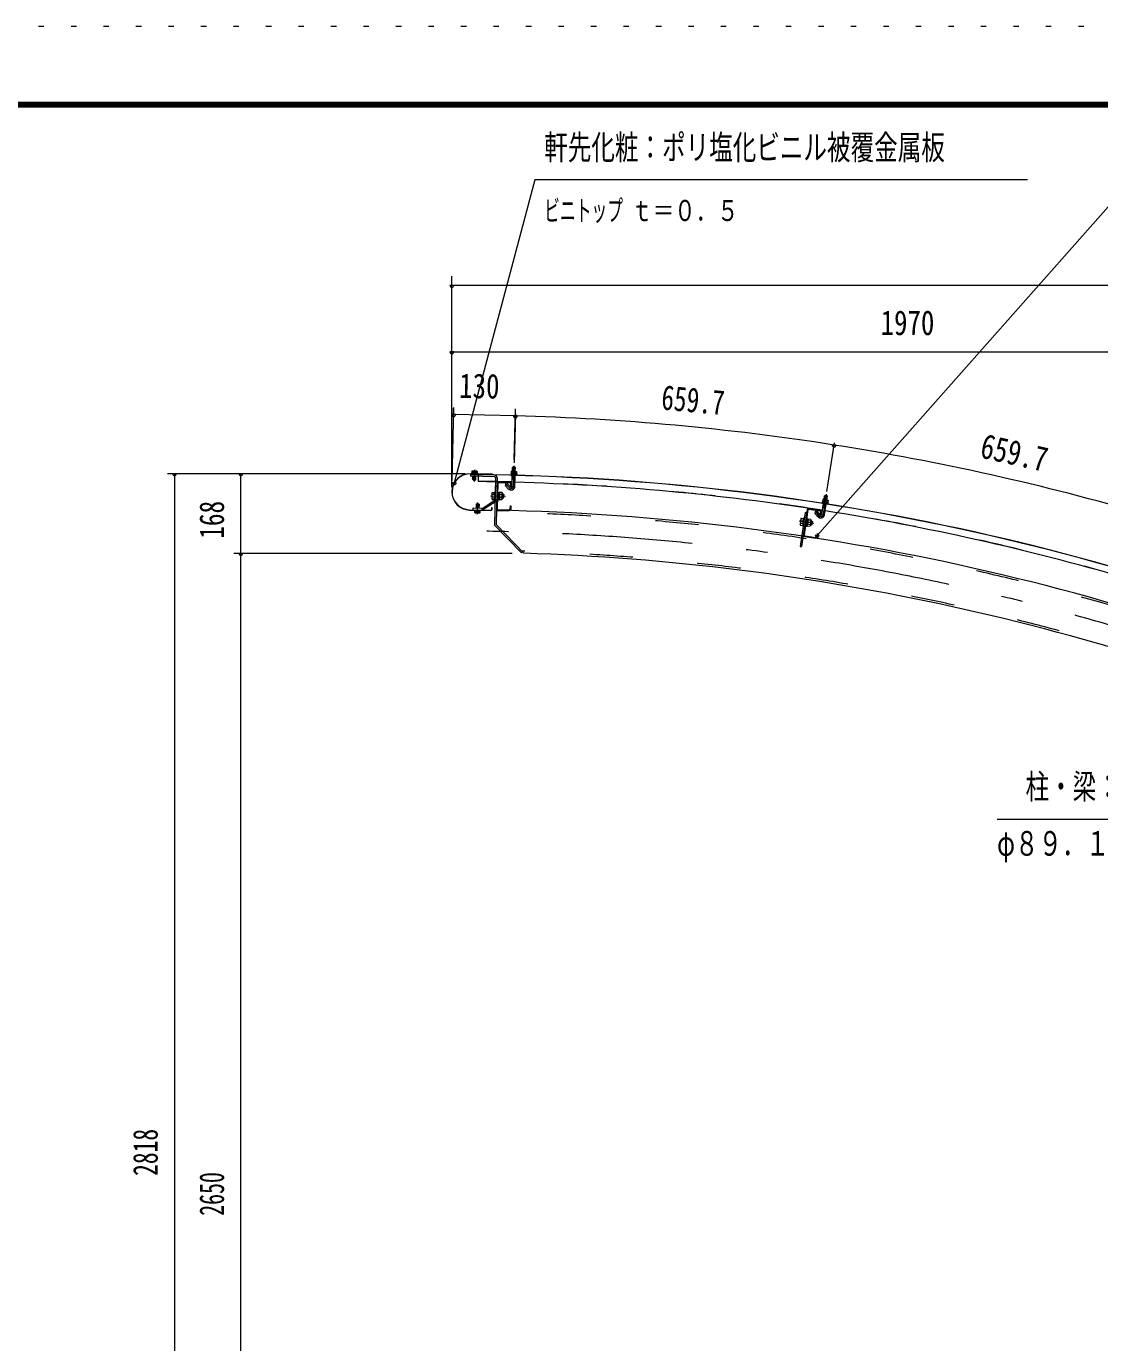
# Model space of a CAD drawing. Units: millimetres, scale not verified. Extents: x -31992 to 32005, y -14700 to 14700.
# Drawn here: x 11215 to 19142, y 4979 to 14700 of the extents above; entities that cross this region are included whole.
import ezdxf
from ezdxf.enums import TextEntityAlignment as Align

# ---------------------------------------------------------------- set-up
doc = ezdxf.new("R2010")
doc.units = ezdxf.units.MM
doc.header["$LTSCALE"] = 80
for name, pattern in [('USER2', [10, 4, -6]), ('USER3', [24, 12, -5, 2, -5]), ('USER4', [3, 0.5, -2.5])]:
    doc.linetypes.add(name, pattern=pattern)
for name, color, linetype, lineweight in [('0-6_2-02BOLD', 7, 'Continuous', 18), ('0-7_2-12HIDDEN', 3, 'USER2', 18), ('0-8_2-22CENTER', 3, 'USER3', 18), ('0-9_2-42THIN', 4, 'Continuous', 18), ('0-A_2-52DIM', 3, 'Continuous', 18), ('0-C_F-F1PAPER', 5, 'Continuous', 18), ('0-D_F-E_J_ADD', 5, 'USER4', 18)]:
    doc.layers.add(name, color=color, linetype=linetype, lineweight=lineweight)
doc.styles.add('ＭＳ ゴシック', font='')
doc.styles.get('ＭＳ ゴシック').set_extended_font_data('MS Gothic')

msp = doc.modelspace()

# ---------------------------------------------------------------- linework, layer by layer
at = {"layer": '0-6_2-02BOLD'}
for p, q in [((14494, 11394.39), (14657.42, 11391.12)), ((14657.45, 11392.87), (14494.04, 11396.14)), ((14496.34, 11388.74), (14496.11, 11377.54)), ((14673.88, 11373.99), (14496.11, 11377.54)), ((14674.1, 11385.19), (14496.34, 11388.74)), ((14504.63, 11413.76), (14504.38, 11401.54)), ((14507.73, 11415.47), (14504.63, 11413.76)), ((14542.02, 11414.78), (14507.73, 11415.47)), ((14513.11, 11352.35), (14513.61, 11377.2)), ((14513.83, 11388.39), (14513.95, 11393.99)), ((14514.73, 11413.56), (14514.49, 11401.33)), ((14534.11, 11351.93), (14534.6, 11376.77)), ((14534.94, 11413.16), (14534.69, 11400.93)), ((14534.83, 11387.97), (14534.94, 11393.57)), ((14546.46, 11400.69), (14546.35, 11395.09)), ((14552.39, 11390.58), (14551.74, 11338.08)), ((14657.45, 11392.87), (14657.42, 11391.12)), ((14793.26, 11396.89), (14793.12, 11391.64)), ((14793.12, 11391.64), (14836.85, 11390.46)), ((14794.79, 11391.6), (14794.63, 11386)), ((14794.63, 11386), (14835.03, 11384.91)), ((14795.35, 11412.57), (14794.92, 11396.84)), ((14798.45, 11414.25), (14795.35, 11412.57)), ((14802.13, 11303.43), (14804.29, 11383.98)), ((14805.45, 11412.3), (14805.03, 11396.57)), ((14805.1, 11414.07), (14805.86, 11442.59)), ((14809.45, 11445.99), (14805.86, 11442.59)), ((14826.86, 11442.02), (14805.86, 11442.59)), ((14823.45, 11445.61), (14809.45, 11445.99)), ((14823.12, 11302.87), (14825.28, 11383.42)), ((14826.86, 11442.02), (14823.45, 11445.61)), ((14825.65, 11411.76), (14825.23, 11396.03)), ((14826.09, 11413.51), (14826.86, 11442.02)), ((14835.19, 11390.51), (14835.03, 11384.91)), ((14534.1, 11351.93), (14513.11, 11352.35)), ((14516.54, 11348.78), (14513.11, 11352.35)), ((14516.54, 11348.78), (14530.54, 11348.5)), ((14534.1, 11351.93), (14530.54, 11348.5)), ((14680.74, 11366.85), (14673.72, 11016.48)), ((14690.62, 11300.84), (14679.42, 11301.07)), ((14691.93, 11366.62), (14685.02, 11020.89)), ((14696.69, 11324.52), (14692.94, 11136.96)), ((14702.4, 11330.01), (14784.99, 11328.36)), ((14702.51, 11335.61), (14785.09, 11333.95)), ((14774.81, 11284.35), (14750.73, 11309.75)), ((14790.47, 11322.65), (14789.99, 11298.85)), ((14789.99, 11298.85), (14795.6, 11298.74)), ((14796.07, 11322.53), (14795.6, 11298.74)), ((14803.6, 11358.19), (14824.59, 11357.62)), ((14580.76, 11140.38), (14674.28, 11200.06)), ((14586.78, 11130.94), (14680.31, 11190.62)), ((14653.62, 11253.62), (14656.14, 11257.79)), ((14655.35, 11218.39), (14672.16, 11218.06)), ((14655.88, 11244.66), (14672.69, 11244.32)), ((14656.14, 11257.79), (14672.94, 11257.45)), ((14673.02, 11260.94), (14671.82, 11201.44)), ((14671.82, 11201.44), (14677.43, 11201.34)), ((14673.02, 11260.94), (14678.61, 11260.82)), ((14699.82, 11200.88), (14694.22, 11201)), ((14701.01, 11260.38), (14695.41, 11260.48)), ((14701.01, 11260.38), (14699.82, 11200.88)), ((14699.87, 11203.33), (14706.87, 11203.19)), ((14707.41, 11230.49), (14700.28, 11223.63)), ((14700.42, 11230.63), (14707.55, 11237.49)), ((14727.46, 11216.95), (14707.15, 11217.36)), ((14727.98, 11243.21), (14707.68, 11243.62)), ((14728.25, 11256.34), (14707.94, 11256.75)), ((14730.6, 11252.08), (14728.25, 11256.34)), ((14737.43, 11243.89), (14730.44, 11244.03)), ((14737.43, 11243.89), (14736.88, 11215.9)), ((14737.43, 11243.89), (14742.58, 11238.54)), ((14742.23, 11221.04), (14742.58, 11238.54)), ((17093.36, 11183.84), (17092.5, 11178.31)), ((17092.53, 11189.29), (17135.75, 11182.5)), ((17099.91, 11205.84), (17133.8, 11200.53)), ((17106.6, 11203.01), (17104.16, 11187.47)), ((17106.49, 11204.81), (17110.9, 11232.99)), ((17114.9, 11235.9), (17110.9, 11232.99)), ((17131.65, 11229.73), (17110.9, 11232.99)), ((17128.74, 11233.73), (17114.9, 11235.9)), ((17126.56, 11199.87), (17124.13, 11184.33)), ((17127.23, 11201.56), (17131.65, 11229.73)), ((17131.65, 11229.73), (17128.74, 11233.73)), ((17133.8, 11200.53), (17136.54, 11198.31)), ((17136.54, 11198.31), (17134.1, 11182.76)), ((17135.75, 11182.5), (17134.94, 11177.32)), ((14488.67, 11128.1), (14646.84, 11124.93)), ((14488.71, 11129.84), (14646.88, 11126.68)), ((14512.37, 11140.57), (14512.15, 11129.37)), ((14576.85, 11139.28), (14512.37, 11140.57)), ((14525.13, 11121.76), (14525.24, 11127.36)), ((14525.13, 11121.76), (14568.87, 11120.89)), ((14526.55, 11109.5), (14526.79, 11121.73)), ((14529.57, 11107.67), (14526.55, 11109.5)), ((14536.65, 11109.3), (14536.9, 11121.53)), ((14537.48, 11170.52), (14536.87, 11140.08)), ((14537.48, 11170.52), (14541.05, 11173.95)), ((14555.04, 11173.67), (14541.05, 11173.95)), ((14555.04, 11173.67), (14558.47, 11170.1)), ((14556.86, 11108.89), (14557.1, 11121.12)), ((14568.87, 11120.89), (14568.98, 11126.49)), ((14650.76, 11145.86), (14650.44, 11130.11)), ((14650.76, 11145.86), (14652.51, 11145.82)), ((14652.51, 11145.82), (14652.2, 11130.08)), ((14698.31, 11125.65), (14780.9, 11123.99)), ((14698.43, 11131.25), (14781.01, 11129.59)), ((14787.2, 11158.88), (14786.72, 11135.08)), ((14787.2, 11158.88), (14792.8, 11158.77)), ((14792.8, 11158.77), (14792.32, 11134.97)), ((16981.93, 11130.77), (16941.03, 10858.01)), ((16987.47, 11129.93), (16959.64, 10944.41)), ((16993.84, 11134.64), (17075.52, 11122.39)), ((16994.66, 11140.18), (17076.35, 11127.93)), ((17059.78, 11080.05), (17039.16, 11108.34)), ((17085.77, 11115.19), (17082.24, 11091.65)), ((17089.32, 11095.47), (17101.81, 11175.08)), ((17092.5, 11178.31), (17132.42, 11172.04)), ((17097.81, 11149.58), (17118.56, 11146.33)), ((17110.07, 11092.22), (17122.56, 11171.82)), ((17133.29, 11177.58), (17132.42, 11172.04)), ((14888.91, 10808.68), (14685.02, 11020.89)), ((16935.64, 11065.15), (16929.1, 11021.54)), ((16932.83, 11030), (16949.46, 11027.5)), ((16935.64, 11065.15), (16938.67, 11068.97)), ((16936.72, 11055.98), (16953.35, 11053.48)), ((16938.67, 11068.97), (16955.3, 11066.47)), ((16955.81, 11069.92), (16946.99, 11011.07)), ((16946.99, 11011.07), (16952.53, 11010.24)), ((16955.81, 11069.92), (16961.35, 11069.08)), ((16974.68, 11006.92), (16969.14, 11007.75)), ((16983.51, 11065.76), (16974.68, 11006.92)), ((16975.05, 11009.34), (16981.97, 11008.3)), ((16983.51, 11065.76), (16977.97, 11066.59)), ((16986.02, 11035.3), (16978.05, 11029.42)), ((16979.09, 11036.34), (16987.05, 11042.23)), ((17002.21, 11006.31), (16982.12, 11009.32)), ((17004.16, 11019.3), (16984.07, 11022.31)), ((17008.05, 11045.28), (16987.97, 11048.3)), ((17005.25, 11010.12), (17002.21, 11006.31)), ((17011.79, 11053.73), (17005.25, 11010.12)), ((17017.51, 11044.73), (17010.59, 11045.77)), ((17019.33, 11021.46), (17013.36, 11017.04)), ((17017.51, 11044.73), (17021.93, 11038.77)), ((17019.33, 11021.46), (17021.93, 11038.77)), ((16963.52, 10932.5), (17045.21, 10920.25)), ((16964.36, 10938.04), (17046.04, 10925.79)), ((17055.93, 10954.03), (17052.41, 10930.5)), ((17055.93, 10954.03), (17061.48, 10953.21)), ((17061.48, 10953.21), (17057.94, 10929.66))]:
    msp.add_line(p, q, dxfattribs=at)
for points in [[(14546.46, 11400.69), (14502.72, 11401.57), (14502.61, 11395.97)], [(14542.02, 11414.78), (14545.04, 11412.96), (14544.79, 11400.73)], [(14793.26, 11396.89), (14836.99, 11395.71), (14836.85, 11390.46)], [(14798.45, 11414.25), (14832.74, 11413.33), (14835.74, 11411.49), (14835.33, 11395.75)], [(14790.05, 11298.79), (14765.98, 11324.2), (14750.73, 11309.75)], [(14653.62, 11253.62), (14652.74, 11209.53), (14655.09, 11205.26), (14671.9, 11204.93)], [(14700.96, 11257.92), (14707.96, 11257.78), (14706.87, 11203.19)], [(14730.6, 11252.08), (14729.72, 11207.99), (14727.19, 11203.81), (14706.89, 11204.22)], [(14742.23, 11221.04), (14736.88, 11215.9), (14729.88, 11216.04)], [(17092.53, 11189.29), (17091.72, 11184.1), (17134.94, 11177.32)], [(17099.91, 11205.84), (17096.62, 11204.57), (17094.18, 11189.03)], [(14529.57, 11107.67), (14563.86, 11106.98), (14566.96, 11108.69), (14567.2, 11120.92)], [(14537.48, 11170.52), (14558.47, 11170.1), (14557.86, 11139.66)], [(16978.4, 11107.22), (16967.33, 11108.89), (16929.95, 10859.68), (16941.03, 10858.01)], [(17076.75, 11092.42), (17056.13, 11120.71), (17039.16, 11108.34)], [(17080.23, 11116.02), (17076.7, 11092.48), (17082.24, 11091.65)], [(14879, 10818.98), (14870.93, 10811.22), (14673.72, 11016.48)], [(16929.1, 11021.54), (16930.88, 11017.01), (16947.51, 11014.52)], [(16983.14, 11063.34), (16990.07, 11062.3), (16981.97, 11008.3)], [(17011.79, 11053.73), (17010, 11058.27), (16989.92, 11061.28)], [(17017.51, 11044.73), (17013.36, 11017.04), (17006.44, 11018.08)]]:
    msp.add_lwpolyline(points, dxfattribs=at)
for centre, radius, start, end in [((14491.35, 11262.12), 134.05, 88.854, 268.854), ((14491.35, 11262.12), 132.3, 88.854, 268.854), ((14509.56, 11407.32), 8.11, 50.30775, 88.854), ((14524.28, 11385.35), 29.79, 69.02267, 108.68311), ((14539.86, 11406.71), 8.11, 88.854, 127.38544), ((14334, -6526.52), 17916.67, 65.66528, 89.30167), ((14334, -6526.52), 17918.42, 65.66528, 89.30167), ((14673.73, 11366.99), 7, 358.854, 88.854), ((14673.73, 11366.99), 18.2, 358.854, 88.854), ((14800.22, 11406.09), 8.11, 49.93085, 88.46228), ((14814.79, 11384.02), 29.79, 68.63316, 108.29361), ((14830.53, 11405.28), 8.11, 88.46228, 127.00851), ((14334, -6526.52), 17865.92, 88.49597, 89.30167), ((14702.29, 11324.41), 11.2, 88.854, 178.854), ((14702.29, 11324.41), 5.6, 88.854, 178.854), ((14795.13, 11303.61), 28, 223.46228, 358.48836), ((14784.87, 11322.76), 5.6, 358.854, 88.854), ((14784.87, 11322.76), 11.2, 358.854, 88.854), ((14795.13, 11303.61), 7, 223.46228, 358.51442), ((14334, -6526.52), 17865.92, 81.1133, 88.42862), ((14662.85, 11211.67), 10.07, 138.12717, 178.854), ((14689.78, 11230.84), 36.61, 157.82858, 199.87939), ((14663.63, 11251.07), 10.07, 178.854, 219.58083), ((14670.51, 11205.96), 7, 302.54407, 358.854), ((14670.51, 11205.96), 18.2, 302.54407, 358.854), ((14693.56, 11230.77), 36.61, 337.82858, 19.87941), ((14719.7, 11210.54), 10.07, 358.854, 39.58083), ((14720.49, 11249.93), 10.07, 318.12717, 358.854), ((17100.63, 11197.52), 8.11, 42.54817, 81.07961), ((17112.24, 11173.76), 29.79, 61.25049, 100.91093), ((17130.57, 11192.83), 8.11, 81.07961, 119.62584), ((14531.73, 11115.74), 8.11, 268.854, 307.38544), ((14547.31, 11137.11), 29.79, 249.02267, 288.68311), ((14562.03, 11115.13), 8.11, 230.30775, 268.854), ((14576.99, 11146.28), 18.2, 268.854, 302.54407), ((14576.99, 11146.28), 7, 268.854, 302.54407), ((14646.94, 11130.18), 5.25, 268.854, 358.854), ((14646.94, 11130.18), 3.5, 268.854, 358.854), ((14334, -6526.52), 17655.92, 65.80466, 88.854), ((14698.54, 11136.85), 11.2, 178.854, 268.854), ((14698.54, 11136.85), 5.6, 178.854, 268.854), ((14781.12, 11135.19), 11.2, 268.854, 358.854), ((14781.12, 11135.19), 5.6, 268.854, 358.854), ((16993.01, 11129.1), 11.2, 81.47133, 171.47133), ((16993.01, 11129.1), 5.6, 81.47133, 171.47133), ((17082.4, 11096.54), 28, 216.07961, 351.10568), ((17074.69, 11116.86), 5.6, 351.47133, 81.47133), ((17074.69, 11116.86), 11.2, 351.47133, 81.47133), ((17082.4, 11096.54), 7, 216.07961, 351.13176), ((14334, -6526.52), 17865.92, 73.73062, 81.04594), ((16939.4, 11022.37), 10.07, 130.74449, 171.47133), ((16968.57, 11037.92), 36.61, 150.44592, 192.49673), ((16945.24, 11061.34), 10.07, 171.47133, 212.19815), ((16972.31, 11037.36), 36.61, 330.44592, 12.49673), ((16995.64, 11013.94), 10.07, 351.47133, 32.19815), ((17001.48, 11052.91), 10.07, 310.74449, 351.47133), ((16965.18, 10943.58), 11.2, 171.47133, 261.47133), ((16965.18, 10943.58), 5.6, 171.47133, 261.47133), ((17046.87, 10931.33), 11.2, 261.47133, 351.47133), ((17046.87, 10931.33), 5.6, 261.47133, 351.47133), ((14334, -6526.52), 17344.08, 67.05199, 88.16655)]:
    msp.add_arc(centre, radius, start, end, dxfattribs=at)
at = {"layer": '0-7_2-12HIDDEN'}
for radius, start, end in [(17867.67, 88.49596, 89.30167), (17867.67, 81.1133, 88.42862), (17641.22, 65.80389, 88.854), (17867.67, 73.73062, 81.04594), (17358.77, 67.01984, 88.21622)]:
    msp.add_arc((14334, -6526.52), radius, start, end, dxfattribs=at)
at = {"layer": '0-8_2-22CENTER'}
for p, q in [((14525.08, 11425.63), (14523.33, 11338.14)), ((14816.71, 11455.43), (14812.62, 11303.14)), ((14751.13, 11324.6), (14782.43, 11291.57)), ((14546.51, 11096.83), (14548.26, 11184.31)), ((14642.68, 11231.78), (14752.91, 11229.58)), ((17123.31, 11244.33), (17099.69, 11093.83)), ((17041.46, 11123.02), (17068.26, 11086.24)), ((17031.02, 11028.56), (16921.98, 11044.91))]:
    msp.add_line(p, q, dxfattribs=at)
for centre, radius, start, end in [((14795.13, 11303.61), 17.5, 223.4623, 358.4623), ((17082.4, 11096.54), 17.5, 216.07962, 351.07962), ((14334, -6526.52), 17500, 65.24121, 90)]:
    msp.add_arc(centre, radius, start, end, dxfattribs=at)
at = {"layer": '0-9_2-42THIN'}
for p, q in [((14516.41, 11377.14), (14515.86, 11349.5)), ((14516.74, 11393.93), (14516.63, 11388.34)), ((14531.81, 11376.83), (14531.25, 11349.19)), ((14532.14, 11393.63), (14532.03, 11388.03)), ((14807.9, 11413.99), (14808.74, 11445.31)), ((14821.79, 11357.7), (14822.49, 11383.49)), ((14823.29, 11413.59), (14824.13, 11444.89)), ((14824.46, 11352.77), (14821.79, 11357.7)), ((14729.95, 11219.54), (14740.45, 11219.33)), ((14730.37, 11240.53), (14740.87, 11240.32)), ((17109.25, 11204.38), (17114.11, 11235.32)), ((17124.46, 11201.99), (17129.32, 11232.94)), ((14539.67, 11140.03), (14540.34, 11173.27)), ((14555.07, 11139.72), (14555.73, 11172.96)), ((17115.79, 11146.76), (17119.8, 11172.25)), ((17117.81, 11141.53), (17115.79, 11146.76)), ((17006.96, 11021.55), (17017.34, 11019.99)), ((17010.08, 11042.31), (17020.46, 11040.76))]:
    msp.add_line(p, q, dxfattribs=at)
for points in [[(14803.47, 11353.34), (14806.4, 11358.11), (14807.09, 11383.91)], [(17097.06, 11144.79), (17100.58, 11149.15), (17104.58, 11174.64)]]:
    msp.add_lwpolyline(points, dxfattribs=at)
at = {"layer": '0-A_2-52DIM'}
for p, q in [((14969.8, 13565.9), (14375.69, 11329.15)), ((18609.8, 13565.9), (14969.8, 13565.9)), ((19379.8, 13565.9), (17056.09, 10940.15)), ((14357.3, 11297.12), (14357.3, 12855.45)), ((14371.3, 12785.45), (14343.3, 12785.45)), ((29302.31, 12785.45), (14357.3, 12785.45)), ((14371.3, 12295.45), (14343.3, 12295.45)), ((14357.3, 12295.45), (29302.31, 12295.45)), ((14358.97, 11346.56), (14372.11, 11885.14)), ((14371.07, 11832.65), (14369.61, 11878.94)), ((14817.74, 11499.87), (14827.64, 11876.02)), ((14385.07, 11832.65), (14357.07, 11832.65)), ((14826.59, 11823.53), (14371.06, 11832.65)), ((14840.59, 11823.53), (14812.59, 11823.53)), ((14827.04, 11840.02), (14817.26, 11475.94)), ((17126.49, 11264.6), (17182.97, 11624.41)), ((17194.42, 11608.12), (17166.42, 11608.12)), ((14456.35, 11395.9), (12257.31, 11395.9)), ((12323.81, 11395.9), (12295.81, 11395.9)), ((12309.81, 11395.9), (12309.81, -1652.1)), ((12813.81, 11395.9), (12785.81, 11395.9)), ((12799.81, -1652.1), (12799.81, 11395.9)), ((14389.69, 11329.15), (14361.69, 11329.15)), ((17070.09, 10940.15), (17042.09, 10940.15)), ((14803.03, 10807.9), (12747.31, 10807.9)), ((12813.81, 10807.9), (12785.81, 10807.9))]:
    msp.add_line(p, q, dxfattribs=at)
msp.add_lwpolyline([(18384.91, 8845.48), (20344.9, 8845.48), (21131.86, 8167.82)], dxfattribs=at)
for centre, radius, start, end in [((14357.3, 12785.45), 14, 180, 0), ((14357.3, 12295.45), 14, 180, 0), ((14371.07, 11832.65), 14, 180, 0), ((14826.59, 11823.53), 14, 180, 0), ((14333.97, -6526.63), 18356.77, 81.07959, 88.46222), ((17180.42, 11608.12), 14, 180, 0), ((14333.97, -6526.64), 18356.79, 73.69698, 81.07959), ((12309.81, 11395.9), 14, 180, 0), ((12799.81, 11395.9), 14, 180, 0), ((14375.69, 11329.15), 14, 180, 0), ((17056.09, 10940.15), 14, 180, 0), ((12799.81, 10807.9), 14, 180, 0)]:
    msp.add_arc(centre, radius, start, end, dxfattribs=at)
at = {"layer": '0-C_F-F1PAPER'}
for p, q in [((-8875.08, 14140), (31304.92, 14140)), ((-8871.58, 14136.5), (31301.42, 14136.5)), ((-8868.08, 14133), (31297.92, 14133)), ((-8864.58, 14129.5), (31294.42, 14129.5)), ((-8861.08, 14126), (31290.92, 14126)), ((-8857.58, 14122.5), (31287.42, 14122.5)), ((-8854.08, 14119), (31283.92, 14119)), ((-8850.58, 14115.5), (31280.42, 14115.5)), ((-8847.08, 14112), (31276.92, 14112)), ((-8843.58, 14108.5), (31273.42, 14108.5)), ((-8840.08, 14105), (31269.92, 14105))]:
    msp.add_line(p, q, dxfattribs=at)
at = {"layer": '0-D_F-E_J_ADD'}
msp.add_lwpolyline([(-9575.08, -14700), (-9575.08, 14700), (32004.92, 14700)], dxfattribs=at)

# ---------------------------------------------------------------- texts
at = {"layer": '0-A_2-52DIM', "color": 7, "style": 'ＭＳ ゴシック'}
for s, height, width, p in [('軒先化粧：ポリ塩化ビニル被覆金属板', 182.3, 0.7, (15039.81, 13660.77)), ('ビニトップ ', 155, 0.55, (15039.81, 13215.91)), ('ｔ＝０．５', 155, 0.75, (15682.79, 13215.91)), ('1970', 182.3, 0.8, (17524.54, 12365.45)), ('柱・梁：丸パイプ', 182.3, 0.7, (18594.91, 8940.36)), ('φ８９．１×４．２', 182.3, 0.7, (18384.91, 8520.35))]:
    msp.add_text(s, height=height, dxfattribs=dict(at, width=width)).set_placement(p, align=Align.BOTTOM_LEFT)
for s, rotation, width, p in [('130', 358.854, 0.8, (14409.29, 11901.9)), ('659.7', 354.771, 0.75, (15894.32, 11816.78)), ('659.7', 347.388, 0.8, (18238.42, 11464.22)), ('168', 90, 0.75, (12729.81, 10916.42)), ('2818', 90, 0.7, (12239.81, 6210.62)), ('2650', 90, 0.65, (12729.81, 5916.08))]:
    msp.add_text(s, height=182.3, rotation=rotation, dxfattribs=dict(at, width=width)).set_placement(p, align=Align.BOTTOM_LEFT)

doc.saveas('drawing.dxf')
